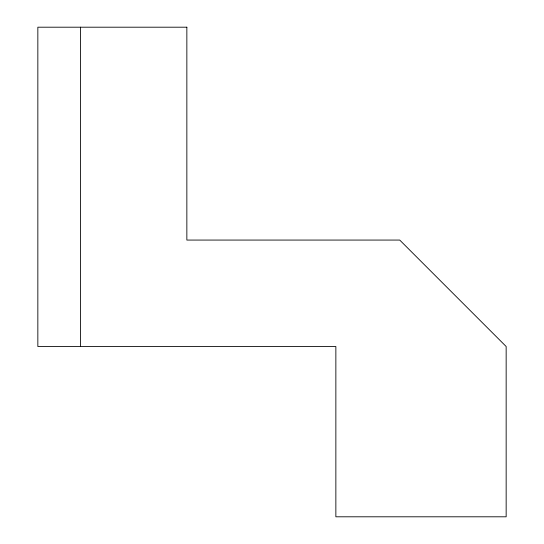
<?xml version="1.0" encoding="UTF-8"?>
<svg xmlns="http://www.w3.org/2000/svg" width="544" height="544" viewBox="0 0 544 544"><rect width="100%" height="100%" fill="white"/><g stroke="black" fill="none" stroke-linecap="round" stroke-linejoin="round"><path stroke-width="0.82" d="M80.417 27.2L80.417 346.508M186.85 27.2L37.842 27.2L37.842 346.508L335.859 346.508L335.859 516.8L506.158 516.8L506.158 346.508L399.724 240.067L186.85 240.067L186.85 27.2"/></g></svg>
